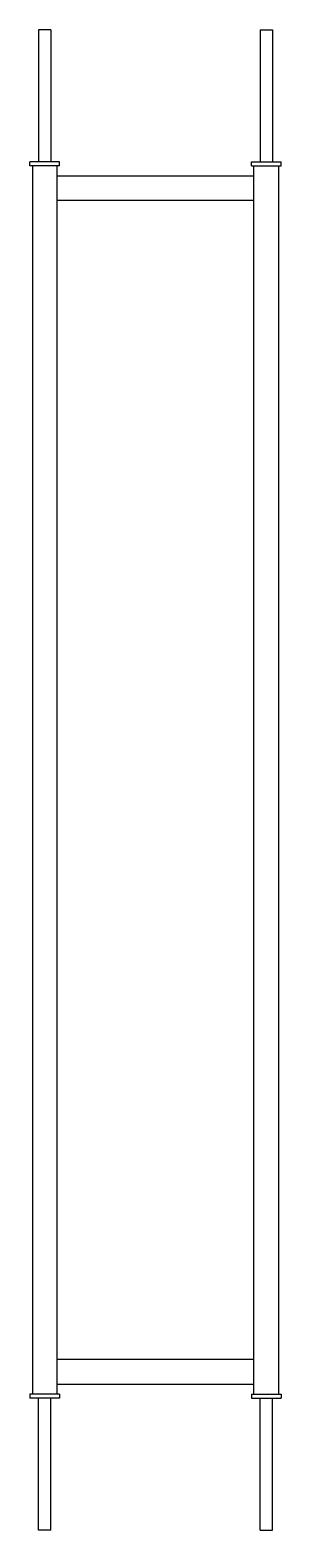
# Model space of a CAD drawing. Extents: x -255 to 255, y -1523 to 1523.
import ezdxf

# ---------------------------------------------------------------- set-up
doc = ezdxf.new("R2010")
doc.units = 0
doc.layers.get('0').update_dxf_attribs({"linetype": 'CONTINUOUS'})

msp = doc.modelspace()

# ---------------------------------------------------------------- linework, layer by layer
at = {"linetype": 'CONTINUOUS'}
for p, q in [((-212.500006, 1523.012485), (-237.500006, 1523.012485)), ((-237.500006, 1523.012485), (-237.500006, 1254.9968)), ((-212.500006, 1523.012485), (-212.500006, 1254.9968)), ((212.500004, 1523.012485), (237.500004, 1523.012485)), ((212.500004, 1523.012485), (212.500004, 1254.9968)), ((237.500004, 1523.012485), (237.500004, 1254.9968)), ((-255.000006, 1246.9968), (-255.000006, 1254.9968)), ((-195.000006, 1254.9968), (-255.000006, 1254.9968)), ((-195.000006, 1246.9968), (-195.000006, 1254.9968)), ((195.000004, 1254.9968), (255.000004, 1254.9968)), ((195.000004, 1246.9968), (195.000004, 1254.9968)), ((255.000004, 1246.9968), (255.000004, 1254.9968)), ((-195.000006, 1246.9968), (-255.000006, 1246.9968)), ((-250.000006, 1246.9968), (-250.000004, -1246.9968)), ((-200.000004, -1246.9968), (-200.000006, 1246.9968)), ((-200.000006, 1226.9968), (200.000004, 1226.9968)), ((195.000004, 1246.9968), (255.000004, 1246.9968)), ((200.000002, -1246.9968), (200.000004, 1246.9968)), ((250.000004, 1246.9968), (250.000002, -1246.9968)), ((200.000004, 1176.9968), (-200.000006, 1176.9968)), ((200.000004, -1176.9968), (-200.000006, -1176.9968)), ((-255.000006, -1246.9968), (-255.000006, -1254.9968)), ((-195.000006, -1246.9968), (-255.000006, -1246.9968)), ((-200.000006, -1226.9968), (200.000004, -1226.9968)), ((-195.000006, -1246.9968), (-195.000006, -1254.9968)), ((195.000004, -1246.9968), (255.000004, -1246.9968)), ((195.000004, -1246.9968), (195.000004, -1254.9968)), ((255.000004, -1246.9968), (255.000004, -1254.9968)), ((-195.000006, -1254.9968), (-255.000006, -1254.9968)), ((-237.500006, -1523.012485), (-237.500006, -1254.9968)), ((-212.500006, -1523.012485), (-212.500006, -1254.9968)), ((195.000004, -1254.9968), (255.000004, -1254.9968)), ((212.500004, -1523.012485), (212.500004, -1254.9968)), ((237.500004, -1523.012485), (237.500004, -1254.9968)), ((-212.500006, -1523.012485), (-237.500006, -1523.012485)), ((212.500004, -1523.012485), (237.500004, -1523.012485))]:
    msp.add_line(p, q, dxfattribs=at)

doc.saveas('drawing.dxf')
